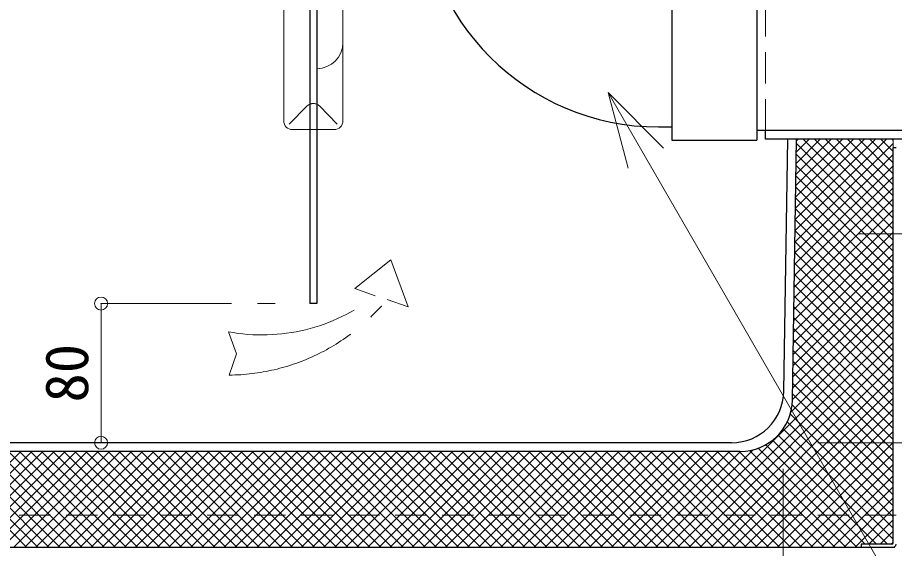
# Model space of a CAD drawing. Units: millimetres at full size, sheet at 1:15; details may follow other scales. Extents: x -3151 to 2924, y -2106 to 2109.
# Drawn here: x -1433 to -929, y -1309 to -1004 of the extents above; entities that cross this region are included whole.
import ezdxf
from ezdxf.enums import TextEntityAlignment as Align

# ---------------------------------------------------------------- set-up
doc = ezdxf.new("R2010")
doc.units = ezdxf.units.MM
doc.header["$LTSCALE"] = 15
doc.header["$PDMODE"] = 32
doc.header["$PDSIZE"] = 7.5
for name, pattern in [('CHAIN1', [8, 5, -1, 1, -1]), ('DASHED1', [1.8, 1.2, -0.6]), ('DOUBLE_CHAIN1', [8.8, 5, -1, 0.6, -0.6, 0.6, -1])]:
    doc.linetypes.add(name, pattern=pattern)
doc.layers.add('0-0____1', color=7, linetype='Continuous', lineweight=9)
doc.layers.add('0-E_寸法', color=4, linetype='Continuous', lineweight=9)
doc.styles.add('ＭＳ ゴシック', font='')
doc.styles.get('ＭＳ ゴシック').set_extended_font_data('MS Gothic')

msp = doc.modelspace()

# ---------------------------------------------------------------- linework, layer by layer
at = {"layer": '0-0____1', "color": 5, "lineweight": 25}
for p, q in [((-1265.4, -549.83), (-1265.4, -1168.33)), ((-1261.4, -555.33), (-1261.4, -1168.33)), ((-1057.4, -922.33), (-1057.4, -1074.33)), ((-1008.4, -922.33), (-1008.4, -1074.33)), ((-1064.9, -1066.83), (-1057.4, -1066.83)), ((-869.4, -1068.83), (-1008.4, -1068.83)), ((-1003.4, -1073.83), (-1003.4, -1068.83)), ((-1057.4, -1074.33), (-1008.4, -1074.33)), ((-992.95, -1218.79), (-990.72, -1073.83)), ((-988.03, -1223.79), (-985.72, -1073.83)), ((-928.4, -1078.83), (-930, -1078.83)), ((-930, -1305.93), (-930, -1078.83)), ((-1261.4, -1168.33), (-1265.4, -1168.33)), ((-1022.95, -1248.33), (-2343.86, -1248.33)), ((-1018.02, -1253.33), (-2348.79, -1253.33)), ((-2437.6, -1308.33), (-929.2, -1308.33)), ((-948.4, -1306.73), (-948.4, -1308.33)), ((-930.8, -1306.73), (-948.4, -1306.73))]:
    msp.add_line(p, q, dxfattribs=at)
at = {"layer": '0-0____1', "lineweight": 18}
for p, q in [((-1246.4, -1018.33), (-1246.4, -552.33)), ((-1093.98, -1047.1), (-1082.33, -1090.56)), ((-1093.98, -1047.1), (-1062.16, -1078.92)), ((-930, -1078.83), (-930, -1073.83))]:
    msp.add_line(p, q, dxfattribs=at)
at = {"layer": '0-0____1', "color": 4}
for p, q in [((-1280.4, -1063.33), (-1280.4, -598.33)), ((-1246.4, -1063.33), (-1246.4, -1018.33)), ((-1277.2, -1065.13), (-1266.91, -1054.76)), ((-1249.61, -1065.13), (-1259.89, -1054.76)), ((-1275.4, -1068.33), (-1265.4, -1068.33)), ((-1261.4, -1068.33), (-1251.4, -1068.33)), ((-1385.4, -1168.33), (-1385.4, -1248.33))]:
    msp.add_line(p, q, dxfattribs=at)
at = {"layer": '0-0____1', "color": 4, "linetype": 'DASHED1'}
for p, q in [((-1003.4, -1068.83), (-1003.4, -927.83)), ((-1265.4, -1068.33), (-1261.4, -1068.33)), ((-928.4, -1289.93), (-2438.4, -1289.93))]:
    msp.add_line(p, q, dxfattribs=at)
at = {"layer": '0-0____1', "color": 4, "linetype": 'CHAIN1'}
for p, q in [((-950, -1128.33), (-906.8, -1128.33)), ((-1385.4, -1168.33), (-1285.4, -1168.33)), ((-973.4, -1248.33), (171.6, -1248.33)), ((-993.4, -1263.33), (-993.4, -1563.33))]:
    msp.add_line(p, q, dxfattribs=at)
at = {"layer": '0-0____1', "color": 4, "linetype": 'DOUBLE_CHAIN1'}
for p, q in [((-1239.57, -1159.63), (-1218.88, -1143.19)), ((-1227.9, -1163.88), (-1239.57, -1159.63)), ((-1312.23, -1184.56), (-1307.45, -1197.29)), ((-1311.7, -1209.49), (-1307.45, -1197.29))]:
    msp.add_line(p, q, dxfattribs=at)
at = {"layer": '0-0____1', "lineweight": 18}
msp.add_lwpolyline([(-1093.98, -1047.1), (-893.52, -1394.3), (-801.98, -1394.3)], dxfattribs=at)
at = {"layer": '0-0____1', "color": 5, "lineweight": 25}
msp.add_lwpolyline([(-869.4, -1068.83), (-869.4, -1073.83), (-1003.4, -1073.83)], dxfattribs=at)
at = {"layer": '0-0____1', "color": 4, "linetype": 'DOUBLE_CHAIN1'}
msp.add_lwpolyline([(-1221, -1166), (-1208.8, -1170.24), (-1218.88, -1143.19)], dxfattribs=at)
at = {"layer": '0-0____1', "color": 5, "lineweight": 25}
for centre, radius, start, end in [((-1064.9, -929.83), 137, 180, 270), ((-1022.95, -1218.33), 30, 270, 359.1186), ((-1018.02, -1223.33), 30, 270, 359.1186), ((-930.8, -1305.93), 0.8, 270, 0), ((-930, -1306.73), 1.6, 270, 0)]:
    msp.add_arc(centre, radius, start, end, dxfattribs=at)
at = {"layer": '0-0____1', "lineweight": 18}
msp.add_arc((-1261.4, -1018.33), 15, 270, 0, dxfattribs=at)
at = {"layer": '0-0____1', "color": 4, "linetype": 'DASHED1'}
msp.add_arc((-1263.4, -1058.33), 5, 66.4218, 113.5782, dxfattribs=at)
at = {"layer": '0-0____1', "color": 4}
for centre, start, end in [((-1263.4, -1058.33), 113.5782, 134.5873), ((-1263.4, -1058.33), 45.4127, 66.4218), ((-1275.4, -1063.33), 180, 270), ((-1251.4, -1063.33), 270, 0)]:
    msp.add_arc(centre, 5, start, end, dxfattribs=at)
at = {"layer": '0-0____1', "color": 4, "linetype": 'DOUBLE_CHAIN1'}
for centre, radius, start, end in [((-1292.78, -1081.58), 104.8, 259.3088, 308.2544), ((-1313.01, -1090.44), 119.06, 270.6317, 320.6067)]:
    msp.add_arc(centre, radius, start, end, dxfattribs=at)
at = {"layer": '0-0____1', "color": 1}
for p in [(-1385.4, -1168.33), (-1385.4, -1248.33)]:
    msp.add_point(p, dxfattribs=at)
at = {"layer": '0-E_寸法'}
for p, q in [((-986.63, -1133), (-930, -1076.37)), ((-986.53, -1126.54), (-933.82, -1073.83)), ((-986.43, -1120.07), (-940.18, -1073.83)), ((-986.33, -1113.61), (-946.55, -1073.83)), ((-986.23, -1107.15), (-952.91, -1073.83)), ((-986.13, -1100.68), (-959.27, -1073.83)), ((-986.03, -1094.22), (-965.64, -1073.83)), ((-985.93, -1087.76), (-972, -1073.83)), ((-985.83, -1081.29), (-978.37, -1073.83)), ((-985.75, -1076.17), (-930, -1131.92)), ((-985.73, -1074.83), (-984.73, -1073.83)), ((-981.73, -1073.83), (-930, -1125.56)), ((-975.37, -1073.83), (-930, -1119.19)), ((-969.01, -1073.83), (-930, -1112.83)), ((-962.64, -1073.83), (-930, -1106.46)), ((-956.28, -1073.83), (-930, -1100.1)), ((-949.91, -1073.83), (-930, -1093.74)), ((-943.55, -1073.83), (-930, -1087.37)), ((-937.19, -1073.83), (-930, -1081.01)), ((-930.82, -1073.83), (-930, -1074.64)), ((-986.73, -1139.46), (-930, -1082.74)), ((-985.85, -1082.44), (-930, -1138.28)), ((-985.95, -1088.7), (-930, -1144.65)), ((-986.83, -1145.93), (-930, -1089.1)), ((-986.93, -1152.39), (-930, -1095.47)), ((-986.04, -1094.97), (-930, -1151.01)), ((-987.03, -1158.85), (-930, -1101.83)), ((-986.14, -1101.24), (-930, -1157.38)), ((-987.13, -1165.32), (-930, -1108.19)), ((-986.24, -1107.51), (-930, -1163.74)), ((-986.33, -1113.77), (-930, -1170.1)), ((-987.23, -1171.78), (-930, -1114.56)), ((-987.32, -1178.24), (-930, -1120.92)), ((-986.43, -1120.04), (-930, -1176.47)), ((-987.42, -1184.71), (-930, -1127.29)), ((-986.53, -1126.31), (-930, -1182.83)), ((-987.52, -1191.17), (-930, -1133.65)), ((-986.62, -1132.58), (-930, -1189.2)), ((-986.72, -1138.84), (-930, -1195.56)), ((-987.62, -1197.63), (-930, -1140.01)), ((-987.72, -1204.1), (-930, -1146.38)), ((-986.81, -1145.11), (-930, -1201.92)), ((-987.82, -1210.56), (-930, -1152.74)), ((-986.91, -1151.38), (-930, -1208.29)), ((-987.92, -1217.02), (-930, -1159.11)), ((-987.01, -1157.65), (-930, -1214.65)), ((-987.1, -1163.91), (-930, -1221.02)), ((-988.02, -1223.49), (-930, -1165.47)), ((-988.97, -1230.8), (-930, -1171.83)), ((-987.2, -1170.18), (-930, -1227.38)), ((-1060.13, -1308.33), (-930, -1178.2)), ((-987.3, -1176.45), (-930, -1233.74)), ((-1053.77, -1308.33), (-930, -1184.56)), ((-987.39, -1182.72), (-930, -1240.11)), ((-987.49, -1188.98), (-930, -1246.47)), ((-1047.4, -1308.33), (-930, -1190.93)), ((-1041.04, -1308.33), (-930, -1197.29)), ((-987.59, -1195.25), (-930, -1252.84)), ((-1034.68, -1308.33), (-930, -1203.65)), ((-987.68, -1201.52), (-930, -1259.2)), ((-987.78, -1207.79), (-930, -1265.56)), ((-1028.31, -1308.33), (-930, -1210.02)), ((-987.88, -1214.05), (-930, -1271.93)), ((-1021.95, -1308.33), (-930, -1216.38)), ((-1015.58, -1308.33), (-930, -1222.75)), ((-987.97, -1220.32), (-930, -1278.29)), ((-1009.22, -1308.33), (-930, -1229.11)), ((-988.19, -1226.47), (-930, -1284.66)), ((-989.24, -1231.78), (-930, -1291.02)), ((-1002.86, -1308.33), (-930, -1235.47)), ((-991.01, -1236.38), (-930, -1297.38)), ((-996.49, -1308.33), (-930, -1241.84)), ((-996.2, -1243.91), (-933.39, -1306.73)), ((-993.35, -1240.4), (-930, -1303.75)), ((-1003.35, -1249.49), (-946.12, -1306.73)), ((-999.53, -1246.95), (-939.75, -1306.73)), ((-990.13, -1308.33), (-930, -1248.2)), ((-1486.52, -1308.33), (-1431.52, -1253.33)), ((-1483.18, -1253.33), (-1428.18, -1308.33)), ((-1480.15, -1308.33), (-1425.15, -1253.33)), ((-1476.81, -1253.33), (-1421.81, -1308.33)), ((-1473.79, -1308.33), (-1418.79, -1253.33)), ((-1470.45, -1253.33), (-1415.45, -1308.33)), ((-1467.42, -1308.33), (-1412.42, -1253.33)), ((-1464.09, -1253.33), (-1409.09, -1308.33)), ((-1461.06, -1308.33), (-1406.06, -1253.33)), ((-1457.72, -1253.33), (-1402.72, -1308.33)), ((-1454.7, -1308.33), (-1399.7, -1253.33)), ((-1451.36, -1253.33), (-1396.36, -1308.33)), ((-1448.33, -1308.33), (-1393.33, -1253.33)), ((-1444.99, -1253.33), (-1389.99, -1308.33)), ((-1441.97, -1308.33), (-1386.97, -1253.33)), ((-1438.63, -1253.33), (-1383.63, -1308.33)), ((-1435.6, -1308.33), (-1380.6, -1253.33)), ((-1432.27, -1253.33), (-1377.27, -1308.33)), ((-1429.24, -1308.33), (-1374.24, -1253.33)), ((-1425.9, -1253.33), (-1370.9, -1308.33)), ((-1422.88, -1308.33), (-1367.88, -1253.33)), ((-1419.54, -1253.33), (-1364.54, -1308.33)), ((-1416.51, -1308.33), (-1361.51, -1253.33)), ((-1413.17, -1253.33), (-1358.17, -1308.33)), ((-1410.15, -1308.33), (-1355.15, -1253.33)), ((-1406.81, -1253.33), (-1351.81, -1308.33)), ((-1403.78, -1308.33), (-1348.78, -1253.33)), ((-1400.45, -1253.33), (-1345.45, -1308.33)), ((-1397.42, -1308.33), (-1342.42, -1253.33)), ((-1394.08, -1253.33), (-1339.08, -1308.33)), ((-1391.06, -1308.33), (-1336.06, -1253.33)), ((-1387.72, -1253.33), (-1332.72, -1308.33)), ((-1384.69, -1308.33), (-1329.69, -1253.33)), ((-1381.35, -1253.33), (-1326.35, -1308.33)), ((-1378.33, -1308.33), (-1323.33, -1253.33)), ((-1374.99, -1253.33), (-1319.99, -1308.33)), ((-1371.97, -1308.33), (-1316.97, -1253.33)), ((-1368.63, -1253.33), (-1313.63, -1308.33)), ((-1365.6, -1308.33), (-1310.6, -1253.33)), ((-1362.26, -1253.33), (-1307.26, -1308.33)), ((-1359.24, -1308.33), (-1304.24, -1253.33)), ((-1355.9, -1253.33), (-1300.9, -1308.33)), ((-1352.87, -1308.33), (-1297.87, -1253.33)), ((-1349.53, -1253.33), (-1294.53, -1308.33)), ((-1346.51, -1308.33), (-1291.51, -1253.33)), ((-1343.17, -1253.33), (-1288.17, -1308.33)), ((-1340.15, -1308.33), (-1285.15, -1253.33)), ((-1336.81, -1253.33), (-1281.81, -1308.33)), ((-1333.78, -1308.33), (-1278.78, -1253.33)), ((-1330.44, -1253.33), (-1275.44, -1308.33)), ((-1327.42, -1308.33), (-1272.42, -1253.33)), ((-1324.08, -1253.33), (-1269.08, -1308.33)), ((-1321.05, -1308.33), (-1266.05, -1253.33)), ((-1317.71, -1253.33), (-1262.71, -1308.33)), ((-1314.69, -1308.33), (-1259.69, -1253.33)), ((-1311.35, -1253.33), (-1256.35, -1308.33)), ((-1308.33, -1308.33), (-1253.33, -1253.33)), ((-1304.99, -1253.33), (-1249.99, -1308.33)), ((-1301.96, -1308.33), (-1246.96, -1253.33)), ((-1298.62, -1253.33), (-1243.62, -1308.33)), ((-1295.6, -1308.33), (-1240.6, -1253.33)), ((-1292.26, -1253.33), (-1237.26, -1308.33)), ((-1289.23, -1308.33), (-1234.23, -1253.33)), ((-1285.89, -1253.33), (-1230.89, -1308.33)), ((-1282.87, -1308.33), (-1227.87, -1253.33)), ((-1279.53, -1253.33), (-1224.53, -1308.33)), ((-1276.51, -1308.33), (-1221.51, -1253.33)), ((-1273.17, -1253.33), (-1218.17, -1308.33)), ((-1270.14, -1308.33), (-1215.14, -1253.33)), ((-1266.8, -1253.33), (-1211.8, -1308.33)), ((-1263.78, -1308.33), (-1208.78, -1253.33)), ((-1260.44, -1253.33), (-1205.44, -1308.33)), ((-1257.41, -1308.33), (-1202.41, -1253.33)), ((-1254.08, -1253.33), (-1199.08, -1308.33)), ((-1251.05, -1308.33), (-1196.05, -1253.33)), ((-1247.71, -1253.33), (-1192.71, -1308.33)), ((-1244.69, -1308.33), (-1189.69, -1253.33)), ((-1241.35, -1253.33), (-1186.35, -1308.33)), ((-1238.32, -1308.33), (-1183.32, -1253.33)), ((-1234.98, -1253.33), (-1179.98, -1308.33)), ((-1231.96, -1308.33), (-1176.96, -1253.33)), ((-1228.62, -1253.33), (-1173.62, -1308.33)), ((-1225.59, -1308.33), (-1170.59, -1253.33)), ((-1222.26, -1253.33), (-1167.26, -1308.33)), ((-1219.23, -1308.33), (-1164.23, -1253.33)), ((-1215.89, -1253.33), (-1160.89, -1308.33)), ((-1212.87, -1308.33), (-1157.87, -1253.33)), ((-1209.53, -1253.33), (-1154.53, -1308.33)), ((-1206.5, -1308.33), (-1151.5, -1253.33)), ((-1203.16, -1253.33), (-1148.16, -1308.33)), ((-1200.14, -1308.33), (-1145.14, -1253.33)), ((-1196.8, -1253.33), (-1141.8, -1308.33)), ((-1193.77, -1308.33), (-1138.77, -1253.33)), ((-1190.44, -1253.33), (-1135.44, -1308.33)), ((-1187.41, -1308.33), (-1132.41, -1253.33)), ((-1184.07, -1253.33), (-1129.07, -1308.33)), ((-1181.05, -1308.33), (-1126.05, -1253.33)), ((-1177.71, -1253.33), (-1122.71, -1308.33)), ((-1174.68, -1308.33), (-1119.68, -1253.33)), ((-1171.34, -1253.33), (-1116.34, -1308.33)), ((-1168.32, -1308.33), (-1113.32, -1253.33)), ((-1164.98, -1253.33), (-1109.98, -1308.33)), ((-1161.95, -1308.33), (-1106.95, -1253.33)), ((-1158.62, -1253.33), (-1103.62, -1308.33)), ((-1155.59, -1308.33), (-1100.59, -1253.33)), ((-1152.25, -1253.33), (-1097.25, -1308.33)), ((-1149.23, -1308.33), (-1094.23, -1253.33)), ((-1145.89, -1253.33), (-1090.89, -1308.33)), ((-1142.86, -1308.33), (-1087.86, -1253.33)), ((-1139.52, -1253.33), (-1084.52, -1308.33)), ((-1136.5, -1308.33), (-1081.5, -1253.33)), ((-1133.16, -1253.33), (-1078.16, -1308.33)), ((-1130.13, -1308.33), (-1075.13, -1253.33)), ((-1126.8, -1253.33), (-1071.8, -1308.33)), ((-1123.77, -1308.33), (-1068.77, -1253.33)), ((-1120.43, -1253.33), (-1065.43, -1308.33)), ((-1117.41, -1308.33), (-1062.41, -1253.33)), ((-1114.07, -1253.33), (-1059.07, -1308.33)), ((-1111.04, -1308.33), (-1056.04, -1253.33)), ((-1107.7, -1253.33), (-1052.7, -1308.33)), ((-1104.68, -1308.33), (-1049.68, -1253.33)), ((-1101.34, -1253.33), (-1046.34, -1308.33)), ((-1098.31, -1308.33), (-1043.31, -1253.33)), ((-1094.98, -1253.33), (-1039.98, -1308.33)), ((-1091.95, -1308.33), (-1036.95, -1253.33)), ((-1088.61, -1253.33), (-1033.61, -1308.33)), ((-1085.59, -1308.33), (-1030.59, -1253.33)), ((-1082.25, -1253.33), (-1027.25, -1308.33)), ((-1079.22, -1308.33), (-1024.22, -1253.33)), ((-1075.88, -1253.33), (-1020.88, -1308.33)), ((-1072.86, -1308.33), (-1017.86, -1253.33)), ((-1069.52, -1253.33), (-1014.52, -1308.33)), ((-1066.49, -1308.33), (-1010.55, -1252.38)), ((-1063.16, -1253.33), (-1008.16, -1308.33)), ((-1056.79, -1253.33), (-1001.79, -1308.33)), ((-1050.43, -1253.33), (-995.43, -1308.33)), ((-1044.06, -1253.33), (-989.06, -1308.33)), ((-1037.7, -1253.33), (-982.7, -1308.33)), ((-1031.34, -1253.33), (-976.34, -1308.33)), ((-1024.97, -1253.33), (-969.97, -1308.33)), ((-1018.61, -1253.33), (-963.61, -1308.33)), ((-1012.72, -1252.85), (-957.24, -1308.33)), ((-1007.71, -1251.5), (-950.88, -1308.33)), ((-983.76, -1308.33), (-930, -1254.57)), ((-977.4, -1308.33), (-930, -1260.93)), ((-971.04, -1308.33), (-930, -1267.29)), ((-964.67, -1308.33), (-930, -1273.66)), ((-958.31, -1308.33), (-930, -1280.02)), ((-951.94, -1308.33), (-930, -1286.39)), ((-943.98, -1306.73), (-930, -1292.75)), ((-937.62, -1306.73), (-930, -1299.11)), ((-931.25, -1306.73), (-930, -1305.48))]:
    msp.add_line(p, q, dxfattribs=at)

# ---------------------------------------------------------------- texts
at = {"layer": '0-0____1', "style": 'ＭＳ ゴシック'}
msp.add_text('80', height=24.74, rotation=90, dxfattribs=at).set_placement((-1385.4, -1225.2), align=Align.BOTTOM_LEFT)

doc.saveas('drawing.dxf')
